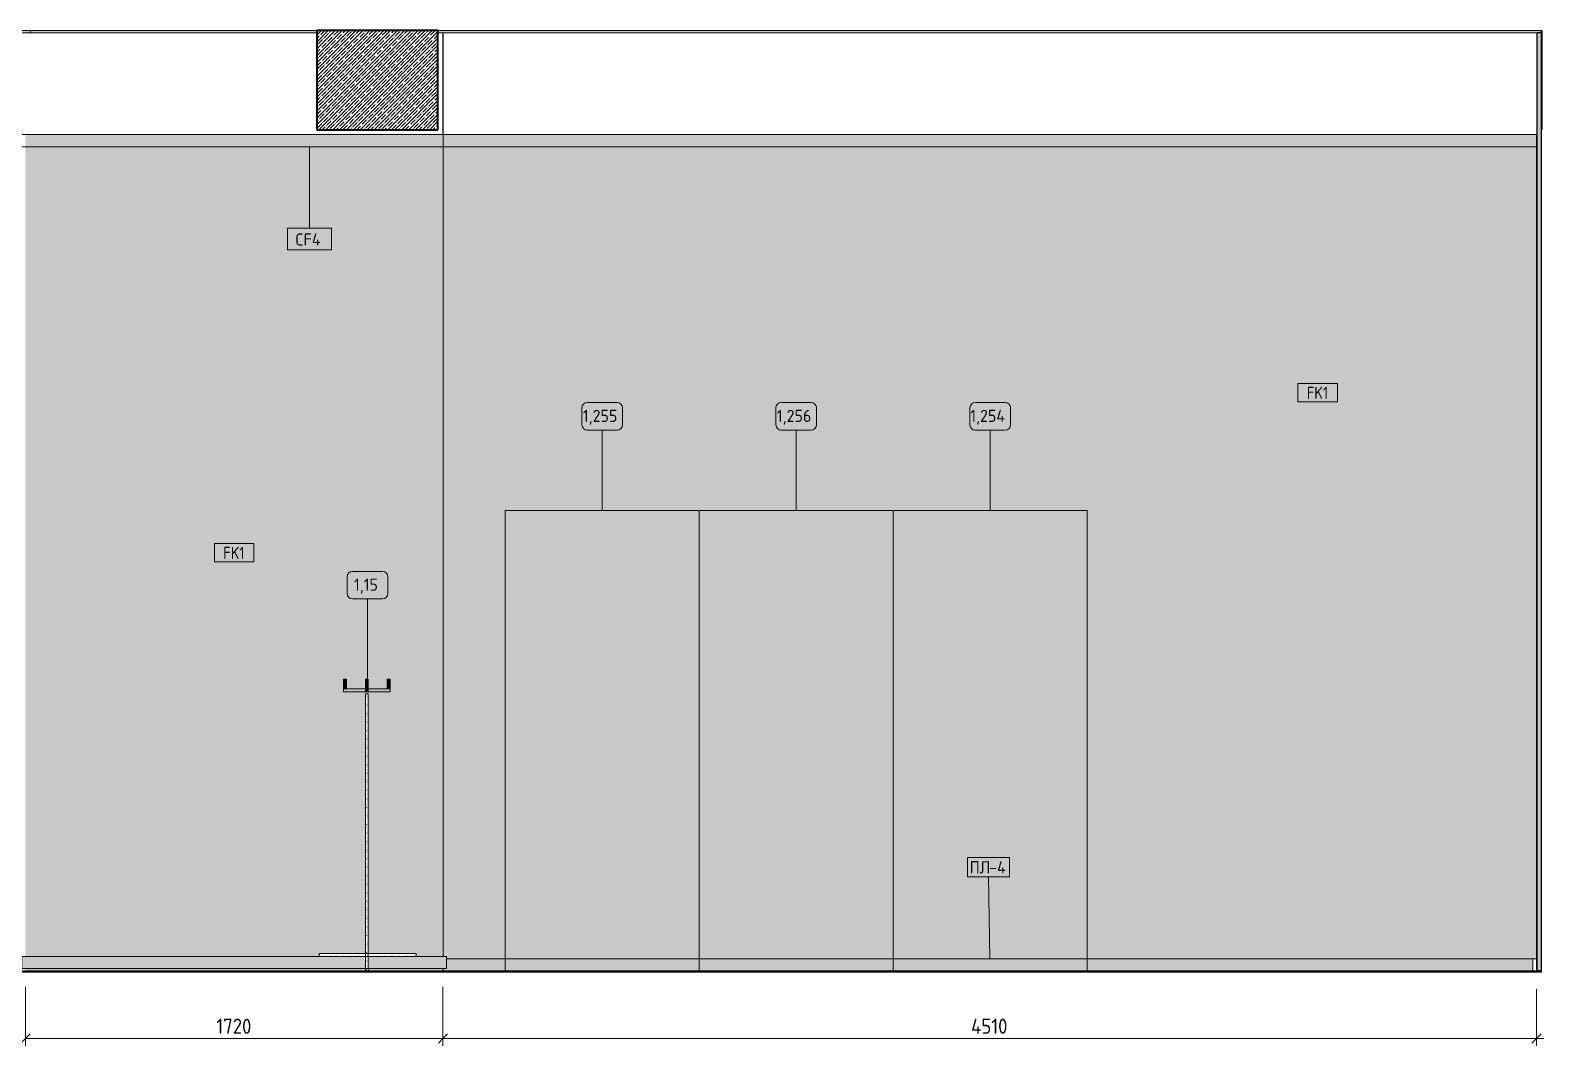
# Model space of a CAD drawing. Header units: millimetres. Extents: x 108096 to 167894, y -1987 to 21700.
# Drawn here: x 153005 to 159245, y 8092 to 12280 of the extents above; entities that cross this region are included whole.
import ezdxf

# ---------------------------------------------------------------- set-up
doc = ezdxf.new("R2010")
doc.units = ezdxf.units.MM
for name, color, linetype, lineweight in [('A-ANNO-DIMS', 7, 'Continuous', 9), ('A-ANNO-DIMS-25', 7, 'Continuous', 9), ('A-CLNG', 7, 'Continuous', 9), ('A-CLNG-IDEN', 7, 'Continuous', 9), ('A-FLOR', 7, 'Continuous', 9), ('A-GENM', 7, 'Continuous', 9), ('A-GENM-IDEN', 7, 'Continuous', 9), ('A-WALL-IDEN', 7, 'Continuous', 9), ('A-WALL-PATT', 7, 'Continuous', 9), ('I-FURN', 7, 'Continuous', 9), ('I-FURN-IDEN', 7, 'Continuous', 9), ('I-WALL', 7, 'Continuous', 9)]:
    doc.layers.add(name, color=color, linetype=linetype, lineweight=lineweight)
for name, color, linetype, lineweight, true_color in [('A-FLOR-1', 7, 'Continuous', 9, 0x787878), ('A-FLOR-FNSH-1', 7, 'Continuous', 30, 0x3c3c3c), ('A-FLOR-FNSH-2', 7, 'Continuous', 40, 0x3c3c3c), ('A-WALL-4', 7, 'Continuous', 30, 0x3c3c3c), ('A-WALL-FNSH-3', 7, 'Continuous', 30, 0x3c3c3c), ('I-FURN-11', 7, 'Continuous', 9, 0x949494), ('I-FURN-14', 7, 'Continuous', 9, 0xd9d9d9), ('I-FURN-5', 7, 'Continuous', 9, 0xc0c0c0), ('I-FURN-7', 7, 'Continuous', 9, 0xacacac), ('I-FURN-8', 7, 'Continuous', 9, 0x9e9e9e), ('I-FURN-9', 7, 'Continuous', 9, 0xd1d1d1), ('I-WALL-1', 7, 'Continuous', 9, 0x787878)]:
    doc.layers.add(name, color=color, linetype=linetype, lineweight=lineweight, true_color=true_color)
doc.layers.add('I-FURN-6', color=7, linetype='Continuous', lineweight=9, true_color=0x7f7f7f, transparency=0.7)
doc.styles.add('GOST Common_5', font='GOST_Common.ttf', dxfattribs={"height": 50})
doc.styles.add('GOST Common_7', font='GOST_Common.ttf', dxfattribs={"width": 0.9, "height": 50})
doc.styles.add('ISOCPEUR_2', font='isocpeur.ttf', dxfattribs={"width": 0.9, "height": 62.5})
doc.dimstyles.new('ISO-2_5_0_9К_БОЛЬШОЙ_1', dxfattribs={"dimscale": 304.8, "dimtxt": 62.248823, "dimasz": 0.123031, "dimexe": 0.098425, "dimexo": 0.246063, "dimgap": 0, "dimtad": 1, "dimdec": 0, "dimrnd": 10, "dimzin": 0, "dimdsep": 46, "dimtxsty": 'ISOCPEUR_2', "dimblk1": 'OBLIQUE', "dimblk2": 'OBLIQUE', "dimsah": 1, "dimcen": 0.09, "dimdle": 0.098425, "dimazin": 0, "dimtfac": 1, "dimtdec": 4, "dimtix": 1, "dimtmove": 0, "dimatfit": 3, "dimfxl": 1, "dimtvp": 1, "dimtolj": 1, "dimtzin": 0, "dimarcsym": 2})
pattern_1 = [(0, (270286.256, 0), (30.48, 7.62), [2.515, -20.345, 2.515, -20.345, -121.92]), (0, (270286.256, 0), (30.48, 7.62), [-45.72, 2.515, -43.205, 2.515, -20.345, -53.34]), (0, (270286.256, 0), (30.48, 7.62), [-114.3, 2.515, -12.725, 2.515, -35.585]), (120, (270297.686, 3.81), (-21.8391136, 22.5864543), [2.515, -20.345, 2.515, -20.345, -121.92]), (120, (270297.686, 3.81), (-21.8391136, 22.5864543), [-45.72, 2.515, -43.205, 2.515, -20.345, -53.34]), (120, (270297.686, 3.81), (-21.8391136, 22.5864543), [-114.3, 2.515, -12.725, 2.515, -35.585]), (240, (270301.496, 19.05), (-8.6408864, -30.2064543), [2.515, -20.345, 2.515, -20.345, -121.92]), (240, (270301.496, 19.05), (-8.6408864, -30.2064543), [-45.72, 2.515, -43.205, 2.515, -20.345, -53.34]), (240, (270301.496, 19.05), (-8.6408864, -30.2064543), [-114.3, 2.515, -12.725, 2.515, -35.585])]
pattern_2 = [(0, (0, 0), (17.621, 17.621), [8.811, -26.432]), (90, (4.405, -4.405), (-17.621, 17.621), [8.811, -26.432])]

# ---------------------------------------------------------------- blocks, each defined once
blk = doc.blocks.new('Шкаф параметрический - 1_254-26529812-Развертка 3_33-3')
at = {"layer": 'I-FURN-6'}
for points in [[(-112923.2, 8450), (-112923.2, 10300), (-113723.2, 10300), (-113723.2, 8450), (-112954.8, 8450)], [(-113723.2, 8400), (-112923.2, 8400), (-112923.2, 8450), (-113723.2, 8450)]]:
    blk.add_hatch(color=256, dxfattribs=at).paths.add_polyline_path(points)
at = {"layer": 'I-FURN-5'}
for p, q in [((-113723.2, 10300), (-112923.2, 10300)), ((-113723.2, 8400), (-113723.2, 10300)), ((-112923.2, 8400), (-112923.2, 10300))]:
    blk.add_line(p, q, dxfattribs=at)
at = {"layer": 'I-FURN-7'}
for p, q in [((-113723.2, 10300), (-112923.2, 10300)), ((-113723.2, 10300), (-112923.2, 10300)), ((-112923.2, 10300), (-113723.2, 10300)), ((-112923.2, 10300), (-112923.2, 8400))]:
    blk.add_line(p, q, dxfattribs=at)
at = {"layer": 'I-FURN-8'}
for q in [(-113723.2, 10300), (-112923.2, 8400)]:
    blk.add_line((-113723.2, 8400), q, dxfattribs=at)
blk = doc.blocks.new('Шкаф параметрический - 1_256-26529813-Развертка 3_33-3')
at = {"layer": 'I-FURN-6'}
for points in [[(-114523.2, 8450), (-113723.2, 8450), (-113723.2, 10300), (-114523.2, 10300), (-114523.2, 9208.4)], [(-114523.2, 8400), (-113723.2, 8400), (-113723.2, 8450), (-114523.2, 8450)]]:
    blk.add_hatch(color=256, dxfattribs=at).paths.add_polyline_path(points)
at = {"layer": 'I-FURN-5'}
for p in [(-114523.2, 10300), (-113723.2, 8400)]:
    blk.add_line(p, (-113723.2, 10300), dxfattribs=at)
at = {"layer": 'I-FURN-7'}
for p, q in [((-114523.2, 10300), (-113723.2, 10300)), ((-114523.2, 10300), (-113723.2, 10300)), ((-113723.2, 10300), (-114523.2, 10300)), ((-114523.2, 8400), (-114523.2, 10300)), ((-114224.9, 8400), (-114523.2, 8400))]:
    blk.add_line(p, q, dxfattribs=at)
at = {"layer": 'I-FURN-8'}
for p, q in [((-114523.2, 8400), (-114523.2, 10300)), ((-113723.2, 10300), (-113723.2, 8400)), ((-114523.2, 8400), (-113723.2, 8400))]:
    blk.add_line(p, q, dxfattribs=at)
blk = doc.blocks.new('Шкаф параметрический - 1_255-25532301-Развертка 3_33-3')
at = {"layer": 'I-FURN-6'}
for points in [[(-114860, 8450), (-114523.2, 8450), (-114523.2, 10300), (-115323.2, 10300), (-115323.2, 8450)], [(-115323.2, 8400), (-114523.2, 8400), (-114523.2, 8450), (-115323.2, 8450)]]:
    blk.add_hatch(color=256, dxfattribs=at).paths.add_polyline_path(points)
at = {"layer": 'I-FURN-5'}
for p, q in [((-115323.2, 10300), (-114523.2, 10300)), ((-115323.2, 8400), (-115323.2, 10300)), ((-114523.2, 8400), (-114523.2, 10300))]:
    blk.add_line(p, q, dxfattribs=at)
at = {"layer": 'I-FURN-7'}
for p, q in [((-115323.2, 10300), (-114523.2, 10300)), ((-115323.2, 10300), (-114523.2, 10300)), ((-114523.2, 10300), (-115323.2, 10300)), ((-115323.2, 8400), (-115323.2, 10300))]:
    blk.add_line(p, q, dxfattribs=at)
at = {"layer": 'I-FURN-8'}
for p in [(-114523.2, 10300), (-115323.2, 8400)]:
    blk.add_line(p, (-114523.2, 8400), dxfattribs=at)
blk = doc.blocks.new('FP_18-Развертка 3_33-3')
at = {"layer": 'I-FURN'}
for p, q in [((-116090.7, 8471.4), (-116090.7, 8472)), ((-116088.5, 8460), (-116088.5, 8462.6)), ((-116084.9, 8471.4), (-116084.9, 8472)), ((-116079.7, 8460), (-116079.7, 8462.6)), ((-116073, 8471.4), (-116073, 8472)), ((-116065, 8460), (-116065, 8462.6)), ((-116055.5, 8471.4), (-116055.5, 8472)), ((-116044.9, 8460), (-116044.9, 8462.6)), ((-116033, 8471.4), (-116033, 8472)), ((-116020, 8460), (-116020, 8462.6)), ((-116006, 8471.4), (-116006, 8472)), ((-115991.1, 8460), (-115991.1, 8462.6)), ((-115975.5, 8471.4), (-115975.5, 8472)), ((-115959.2, 8460), (-115959.2, 8462.6)), ((-115942.3, 8471.4), (-115942.3, 8472)), ((-115925.1, 8460), (-115925.1, 8462.6)), ((-115907.6, 8471.4), (-115907.6, 8472)), ((-115890, 8460), (-115890, 8462.6)), ((-115872.4, 8471.4), (-115872.4, 8472)), ((-115854.9, 8460), (-115854.9, 8462.6)), ((-115837.7, 8471.4), (-115837.7, 8472)), ((-115820.9, 8460), (-115820.9, 8462.6)), ((-115804.7, 8471.4), (-115804.7, 8472)), ((-115789.1, 8460), (-115789.1, 8462.6)), ((-115774.3, 8471.4), (-115774.3, 8472)), ((-115760.5, 8460), (-115760.5, 8462.6)), ((-115747.6, 8471.4), (-115747.6, 8472)), ((-115735.8, 8460), (-115735.8, 8462.6)), ((-115725.3, 8471.4), (-115725.3, 8472)), ((-115716, 8460), (-115716, 8462.6)), ((-115708.1, 8471.4), (-115708.1, 8472)), ((-115701.7, 8460), (-115701.7, 8462.6)), ((-115696.6, 8471.4), (-115696.6, 8472)), ((-115693.1, 8460), (-115693.1, 8462.6)), ((-115691.2, 8471.4), (-115691.2, 8472))]:
    blk.add_line(p, q, dxfattribs=at)
at = {"layer": 'I-FURN-5'}
for p, q in [((-116091, 8472), (-116091, 8460)), ((-115691, 8460), (-115691, 8472))]:
    blk.add_line(p, q, dxfattribs=at)
blk = doc.blocks.new('вешалка - 1_15-25608323-Развертка 3_33-3')
at = {"layer": 'I-FURN'}
h = blk.add_hatch(dxfattribs=at)
h.set_pattern_fill('FP_22', color=256, style=0, pattern_type=2)
h.set_pattern_definition(pattern_2)
h.paths.add_polyline_path([(-115900, 8400), (-115888, 8400), (-115888, 8410), (-115900, 8410)])
h.paths.add_polyline_path([(-115900, 8472), (-115888, 8472), (-115888, 9543.6), (-115900, 9543.6), (-115900, 8637.8)])
h = blk.add_hatch(dxfattribs=at)
h.set_pattern_fill('FP_22', color=256, style=0, pattern_type=2)
h.set_pattern_definition(pattern_2)
h.paths.add_polyline_path([(-115900, 8460), (-115888, 8460), (-115888, 8472), (-115900, 8472), (-115900, 8467.5)])
h = blk.add_hatch(dxfattribs=at)
h.set_pattern_fill('FP_22', color=256, style=0, pattern_type=2)
h.set_pattern_definition(pattern_2)
h.paths.add_polyline_path([(-115891, 8410), (-115888, 8410), (-115888, 8460), (-115900, 8460), (-115900, 8410)])
at = {"layer": 'I-FURN-6'}
for points in [[(-115978, 9564), (-115978, 9603.6), (-115990, 9603.6), (-115990, 9564)], [(-115990, 9552), (-115900, 9552), (-115900, 9564), (-115990, 9564)], [(-115888, 9564), (-115888, 9603.6), (-115900, 9603.6), (-115900, 9564)], [(-115888, 9552), (-115888, 9564), (-115900, 9564), (-115900, 9552)], [(-115810, 9552), (-115798, 9552), (-115798, 9564), (-115888, 9564), (-115888, 9552)], [(-115798, 9564), (-115798, 9603.6), (-115810, 9603.6), (-115810, 9564)]]:
    blk.add_hatch(color=256, dxfattribs=at).paths.add_polyline_path(points)
at = {"layer": 'I-FURN-11'}
for p, q in [((-115900, 9564), (-115888, 9564)), ((-115888, 9564), (-115900, 9564))]:
    blk.add_line(p, q, dxfattribs=at)
at = {"layer": 'I-FURN-14'}
for p, q in [((-115891, 8472), (-115900, 8472)), ((-115900, 8460), (-115900, 8472)), ((-115900, 8460), (-115888, 8460)), ((-115888, 8472), (-115891, 8472)), ((-115888, 8460), (-115888, 8472))]:
    blk.add_line(p, q, dxfattribs=at)
at = {"layer": 'I-FURN-5'}
for p, q in [((-115990, 9603.6), (-115978, 9603.6)), ((-115990, 9564), (-115990, 9603.6)), ((-115978, 9564), (-115990, 9564)), ((-115990, 9564), (-115900, 9564)), ((-115990, 9552), (-115990, 9564)), ((-115900, 9552), (-115990, 9552)), ((-115978, 9603.6), (-115978, 9564)), ((-115900, 9603.6), (-115888, 9603.6)), ((-115900, 9603.6), (-115900, 9564)), ((-115888, 9564), (-115900, 9564)), ((-115900, 9564), (-115888, 9564)), ((-115900, 9564), (-115900, 9552)), ((-115888, 9552), (-115900, 9552)), ((-115888, 9564), (-115888, 9603.6)), ((-115888, 9564), (-115798, 9564)), ((-115888, 9552), (-115888, 9564)), ((-115798, 9552), (-115888, 9552)), ((-115810, 9603.6), (-115798, 9603.6)), ((-115810, 9564), (-115810, 9603.6)), ((-115798, 9564), (-115810, 9564)), ((-115798, 9564), (-115798, 9603.6)), ((-115798, 9552), (-115798, 9564)), ((-115900, 9543.6), (-115888, 9543.6)), ((-115900, 9543.6), (-115900, 8472)), ((-115888, 8472), (-115888, 9543.6)), ((-116091, 8472), (-115691, 8472)), ((-115691, 8460), (-116091, 8460)), ((-115900, 8460), (-115900, 8400)), ((-115888, 8400), (-115888, 8460))]:
    blk.add_line(p, q, dxfattribs=at)
at = {"layer": 'I-FURN-7'}
for p, q in [((-115978, 9603.6), (-115990, 9603.6)), ((-115990, 9564), (-115990, 9603.6)), ((-115990, 9552), (-115990, 9564)), ((-115990, 9552), (-115900, 9552)), ((-115978, 9564), (-115978, 9603.6)), ((-115900, 9564), (-115978, 9564)), ((-115900, 9603.6), (-115888, 9603.6)), ((-115888, 9603.6), (-115900, 9603.6)), ((-115900, 9564), (-115900, 9603.6)), ((-115900, 9564), (-115900, 9603.6)), ((-115900, 9552), (-115900, 9564)), ((-115900, 9552), (-115888, 9552)), ((-115888, 9564), (-115888, 9603.6)), ((-115888, 9564), (-115888, 9603.6)), ((-115810, 9564), (-115888, 9564)), ((-115888, 9552), (-115888, 9564)), ((-115888, 9552), (-115798, 9552)), ((-115798, 9603.6), (-115810, 9603.6)), ((-115810, 9603.6), (-115810, 9564)), ((-115798, 9564), (-115798, 9603.6)), ((-115798, 9552), (-115798, 9564))]:
    blk.add_line(p, q, dxfattribs=at)
at = {"layer": 'I-FURN-8'}
for p, q in [((-115990, 9564), (-115978, 9564)), ((-115978, 9564), (-115990, 9564)), ((-115888, 9603.6), (-115900, 9603.6)), ((-115900, 9603.6), (-115900, 9564)), ((-115888, 9564), (-115900, 9564)), ((-115900, 9564), (-115888, 9564)), ((-115900, 9552), (-115900, 9564)), ((-115900, 9552), (-115900, 9564)), ((-115888, 9564), (-115888, 9603.6)), ((-115888, 9564), (-115888, 9552)), ((-115888, 9552), (-115888, 9564)), ((-115810, 9564), (-115798, 9564)), ((-115798, 9564), (-115810, 9564))]:
    blk.add_line(p, q, dxfattribs=at)
at = {"layer": 'I-FURN-9'}
for p, q in [((-115888, 9543.6), (-115900, 9543.6)), ((-115900, 8472), (-115900, 9543.6)), ((-115888, 8472), (-115888, 9543.6)), ((-115900, 8472), (-116091, 8472)), ((-116091, 8460), (-116004.6, 8460)), ((-116004.6, 8460), (-115961.9, 8460)), ((-115961.9, 8460), (-115915.1, 8460)), ((-115915.1, 8460), (-115900, 8460)), ((-115900, 8472), (-115900, 8460)), ((-115900, 8400), (-115900, 8460)), ((-115798.1, 8472), (-115888, 8472)), ((-115888, 8460), (-115888, 8472)), ((-115888, 8460), (-115866.9, 8460)), ((-115888, 8400), (-115888, 8460)), ((-115866.9, 8460), (-115843.1, 8460)), ((-115843.1, 8460), (-115758.4, 8460)), ((-115777.4, 8472), (-115798.1, 8472)), ((-115691, 8472), (-115777.4, 8472)), ((-115758.4, 8460), (-115741.3, 8460)), ((-115741.3, 8460), (-115726.4, 8460)), ((-115726.4, 8460), (-115704, 8460)), ((-115704, 8460), (-115691, 8460))]:
    blk.add_line(p, q, dxfattribs=at)
at = {"layer": 'I-FURN-5'}
blk.add_blockref('FP_18-Развертка 3_33-3', (0, 0), dxfattribs=at)
blk = doc.blocks.new('Плинтус - Плинтус светлый _сад_-33412415-Развертка 3_33-3')
at = {"layer": 'A-GENM'}
for p, q in [((-111071, 8450), (-111086, 8450)), ((-111086, 8450), (-111086, 8400)), ((-111071, 8400), (-111071, 8450)), ((-111086, 8400), (-111071, 8400))]:
    blk.add_line(p, q, dxfattribs=at)
blk = doc.blocks.new('Плинтус - Плинтус светлый _сад_-V19-Развертка 3_33-3')
at = {"layer": 'A-GENM'}
blk.add_line((-115565, 8460), (-115565, 8410), dxfattribs=at)
blk = doc.blocks.new('Плинтус - Плинтус светлый _сад_-33412428-Развертка 3_33-3')
at = {"layer": 'A-GENM'}
h = blk.add_hatch(color=256, dxfattribs=at)
h.paths.add_polyline_path([(-115323.2, 8400), (-115323.2, 8450), (-115565, 8450), (-115565, 8410), (-115579, 8410), (-115579, 8400), (-115495.1, 8400)])
h.paths.add_polyline_path([(-111086, 8400), (-111086, 8450), (-112923.2, 8450), (-112923.2, 8400), (-111684.7, 8400)])
for p, q in [((-115565, 8450), (-115323.2, 8450)), ((-115323.2, 8450), (-112923.2, 8450)), ((-112923.2, 8450), (-111086, 8450)), ((-115323.2, 8400), (-115495.1, 8400)), ((-112923.2, 8400), (-115323.2, 8400)), ((-112319.8, 8400), (-112923.2, 8400))]:
    blk.add_line(p, q, dxfattribs=at)
blk = doc.blocks.new('Плинтус - Плинтус светлый _сад_-33409880-Развертка 3_33-3')
at = {"layer": 'A-GENM'}
h = blk.add_hatch(color=256, dxfattribs=at)
h.paths.add_polyline_path([(-115843.1, 8410), (-115565, 8410), (-115565, 8460), (-115888, 8460), (-115888, 8410), (-115866.9, 8410)])
h.paths.add_polyline_path([(-117302.3, 8410), (-115900, 8410), (-115900, 8460), (-117316.4, 8460), (-117316.4, 8410)])
for p, q in [((-117316.4, 8460), (-116091, 8460)), ((-117316.4, 8460), (-117316.4, 8410)), ((-116091, 8460), (-115900, 8460)), ((-115900, 8460), (-115888, 8460)), ((-115888, 8460), (-115691, 8460)), ((-115691, 8460), (-115565, 8460)), ((-115565, 8410), (-115565, 8460)), ((-115900, 8410), (-117316.4, 8410)), ((-115888, 8410), (-115900, 8410)), ((-115565, 8410), (-115888, 8410))]:
    blk.add_line(p, q, dxfattribs=at)
blk = doc.blocks.new('DIMBLOCK43-Развертка 3_33-3')
at = {"layer": 'A-ANNO-DIMS-25'}
for p, q in [((152984.8, 8335), (152984.8, 8091.6)), ((152984.8, 8121.6), (152984.8, 8320)), ((154706.3, 8335), (154706.3, 8091.6)), ((154706.3, 8121.6), (154706.3, 8320)), ((152984.8, 8121.6), (154706.3, 8121.6))]:
    blk.add_line(p, q, dxfattribs=at)
at = {"layer": 'A-ANNO-DIMS-25', "lineweight": 20}
for p, q in [((152984.8, 8121.6), (152966.1, 8102.9)), ((152984.8, 8121.6), (153003.6, 8140.4)), ((154706.3, 8121.6), (154687.5, 8102.9)), ((154706.3, 8121.6), (154725, 8140.4))]:
    blk.add_line(p, q, dxfattribs=at)
at = {"layer": 'A-ANNO-DIMS-25', "color": 0, "insert": (153771.9, 8203.3), "char_height": 62.5, "width": 176.691, "attachment_point": 1, "line_spacing_factor": 1.149209, "style": 'ISOCPEUR_2'}
blk.add_mtext('1720', dxfattribs=at)
blk = doc.blocks.new('_Oblique')
at = {"color": 0, "linetype": 'ByBlock', "lineweight": -2}
blk.add_line((-0.5, -0.5), (0.5, 0.5), dxfattribs=at)
blk = doc.blocks.new('DIMBLOCK44-Развертка 3_33-3')
at = {"layer": 'A-ANNO-DIMS-25'}
for p, q in [((154706.3, 8335), (154706.3, 8091.6)), ((154706.3, 8121.6), (154706.3, 8320)), ((159215.3, 8325), (159215.3, 8091.6)), ((159215.3, 8121.6), (159215.3, 8320)), ((154706.3, 8121.6), (159245.3, 8121.6))]:
    blk.add_line(p, q, dxfattribs=at)
at = {"layer": 'A-ANNO-DIMS-25', "lineweight": 20}
for p, q in [((154706.3, 8121.6), (154687.5, 8102.9)), ((154706.3, 8121.6), (154725, 8140.4)), ((159215.3, 8121.6), (159196.5, 8102.9)), ((159215.3, 8121.6), (159234, 8140.4))]:
    blk.add_line(p, q, dxfattribs=at)
at = {"layer": 'A-ANNO-DIMS-25', "color": 0, "insert": (156884.1, 8203.3), "char_height": 62.5, "width": 183.873, "attachment_point": 1, "line_spacing_factor": 1.149209, "style": 'ISOCPEUR_2'}
blk.add_mtext('4510', dxfattribs=at)
blk = doc.blocks.new('М_стена_0001 - Типоразмер_без рамки-25382661-Развертка 3_33-3')
at = {"layer": 'A-WALL-IDEN'}
for p, q in [((-111891.3, 10823.3), (-112054.6, 10823.3)), ((-112054.6, 10823.3), (-112054.6, 10748.3)), ((-111891.3, 10748.3), (-111891.3, 10823.3)), ((-112054.6, 10748.3), (-111891.3, 10748.3))]:
    blk.add_line(p, q, dxfattribs=at)
blk = doc.blocks.new('М_потолков - Марка_ Имя типа-25382930-Развертка 3_33-3')
at = {"layer": 'A-CLNG-IDEN'}
for p, q in [((-116039.4, 11464.4), (-116220.6, 11464.4)), ((-116220.6, 11464.4), (-116220.6, 11375)), ((-116039.4, 11375), (-116039.4, 11464.4)), ((-116220.6, 11375), (-116039.4, 11375))]:
    blk.add_line(p, q, dxfattribs=at)
blk = doc.blocks.new('Mark Reiling - Mark Reiling-26174330-Развертка 3_33-3')
at = {"layer": 'A-GENM-IDEN'}
for p, q in [((-113416.7, 8867.8), (-113416.7, 8789)), ((-113416.7, 8867.8), (-113243.2, 8867.8)), ((-113243.2, 8867.8), (-113416.7, 8867.8)), ((-113416.7, 8867.8), (-113416.7, 8789)), ((-113243.2, 8789), (-113243.2, 8867.8)), ((-113243.2, 8789), (-113243.2, 8867.8)), ((-113416.7, 8789), (-113243.2, 8789)), ((-113416.7, 8789), (-113243.2, 8789))]:
    blk.add_line(p, q, dxfattribs=at)
blk = doc.blocks.new('Марка_Мебель - В прямоуг_Balcon_Марка-25523697-Развертка 3_33-3')
at = {"layer": 'I-FURN-IDEN'}
for p, q in [((-115952.4, 10048.5), (-115829.6, 10048.5)), ((-115974.9, 10026), (-115974.9, 9956.9)), ((-115807.1, 10026), (-115807.1, 9957.1)), ((-115952.5, 9934.6), (-115829.6, 9934.6))]:
    blk.add_line(p, q, dxfattribs=at)
for centre, radius, start, end in [((-115952.4, 10026), 22.5, 90, 180), ((-115829.6, 10026), 22.5, 0, 90), ((-115952.5, 9956.9), 22.3, 180, 270), ((-115829.6, 9957.1), 22.5, 270, 0)]:
    blk.add_arc(centre, radius, start, end, dxfattribs=at)

msp = doc.modelspace()

# ---------------------------------------------------------------- hatches: boundary and pattern name
at = {"layer": 'A-FLOR-1'}
h = msp.add_hatch(dxfattribs=at)
h.set_pattern_fill('FP_20', color=256, style=0, pattern_type=2)
h.set_pattern_definition([(45, (270286.256, 0), (-14.2559798, 14.2559798), []), (45, (270300.512, 0), (-14.2559798, 14.2559798), [25.202, -5.04, 0.8382, -4.202])])
h.paths.add_polyline_path([(154185.8, 11870), (154685.8, 11870), (154685.8, 12280), (154185.8, 12279.7), (154185.8, 12270)])
at = {"layer": 'A-WALL-PATT'}
h = msp.add_hatch(color=256, dxfattribs=at)
h.paths.add_polyline_path([(154706.3, 8400), (154707.3, 8400), (154707.3, 8410), (154706.3, 8410)])
h.paths.add_polyline_path([(154706.3, 8460), (154707.3, 8460), (154707.3, 12270), (154706.3, 12270), (154706.3, 8637.8)])
h = msp.add_hatch(color=256, dxfattribs=at)
h.paths.add_polyline_path([(152984.8, 8400), (154386.3, 8400), (154386.3, 8410), (152984.8, 8410)])
h.paths.add_polyline_path([(154473.7, 8400), (154706.3, 8400), (154706.3, 8410), (154398.3, 8410), (154398.3, 8400)])
h.paths.add_polyline_path([(154595.3, 8460), (154706.3, 8460), (154706.3, 11850), (152984.8, 11850), (152984.8, 8460), (154195.3, 8460), (154195.3, 8472), (154386.3, 8472), (154386.3, 9543.6), (154398.3, 9543.6), (154398.3, 8472), (154595.3, 8472)])
h.paths.add_polyline_path([(154296.3, 9552), (154296.3, 9603.6), (154308.3, 9603.6), (154308.3, 9564), (154386.3, 9564), (154386.3, 9603.6), (154398.3, 9603.6), (154398.3, 9564), (154476.3, 9564), (154476.3, 9603.6), (154488.3, 9603.6), (154488.3, 9552), (154386.3, 9552)])
msp.add_hatch(color=256, dxfattribs=at).paths.add_polyline_path([(157363.1, 8450), (159215.3, 8450), (159215.3, 11850), (154707.3, 11850), (154707.3, 8460), (154721.3, 8460), (154721.3, 8450), (154963.1, 8450), (154963.1, 10300), (157363.1, 10300), (157363.1, 9366.3)])
at = {"layer": 'I-WALL'}
h = msp.add_hatch(color=256, dxfattribs=at)
h.paths.add_polyline_path([(159216.3, 12270), (159236.3, 12270), (159236.3, 12280), (154686.3, 12280), (154686.3, 12270), (157966.5, 12270)])
h.paths.add_polyline_path([(149376.3, 12270), (153005.8, 12270), (153005.8, 12280), (149356.3, 12280), (149356.3, 12270)])
for points in [[(154185.8, 12270), (154185.8, 12280), (153005.8, 12280), (153005.8, 12270), (154170.4, 12270)], [(154686.3, 12270), (154686.3, 12280), (154685.8, 12280), (154685.8, 12270)]]:
    msp.add_hatch(color=256, dxfattribs=at).paths.add_polyline_path(points)
at = {"layer": 'I-WALL-1'}
h = msp.add_hatch(dxfattribs=at)
h.set_pattern_fill('FP_21', color=256, style=0, pattern_type=2)
h.set_pattern_definition(pattern_1)
h.paths.add_polyline_path([(159216.3, 8400), (159236.3, 8400), (159236.3, 12270), (159216.3, 12270), (159216.3, 8450)])
h = msp.add_hatch(dxfattribs=at)
h.set_pattern_fill('FP_21', color=256, style=0, pattern_type=2)
h.set_pattern_definition(pattern_1)
h.paths.add_polyline_path([(159216.3, 8395), (159236.3, 8395), (159236.3, 8400), (159216.3, 8400)])

# ---------------------------------------------------------------- linework, layer by layer
at = {"layer": 'A-CLNG'}
msp.add_line((149097.3, 11800), (159215.3, 11800), dxfattribs=at)
at = {"layer": 'A-CLNG-IDEN'}
msp.add_line((154156.3, 11800), (154156.3, 11464.4), dxfattribs=at)
at = {"layer": 'A-FLOR'}
for p, q in [((149076.3, 12280), (159236.3, 12280)), ((159215.3, 8400), (149097.3, 8400))]:
    msp.add_line(p, q, dxfattribs=at)
at = {"layer": 'A-FLOR-FNSH-1'}
msp.add_line((159236.6, 8395), (149075.7, 8395), dxfattribs=at)
at = {"layer": 'A-FLOR-FNSH-2'}
for p, q in [((154685.8, 12280), (154185.8, 12280)), ((154185.8, 12280), (154185.8, 11870)), ((154685.8, 11870), (154685.8, 12280)), ((159236.6, 12280), (159236.3, 12280)), ((159236.3, 12280), (159236.3, 11870)), ((154185.8, 11870), (154685.8, 11870)), ((159236.3, 11870), (159236.6, 11870))]:
    msp.add_line(p, q, dxfattribs=at)
at = {"layer": 'A-GENM-IDEN'}
msp.add_line((156960.8, 8450), (156956.3, 8788), dxfattribs=at)
at = {"layer": 'A-WALL-4'}
for p, q in [((159236.3, 12270), (159216.3, 12270)), ((159216.3, 12270), (159216.3, 8394.9)), ((159236.3, 8394.9), (159236.3, 11870)), ((159236.3, 8400), (159216.3, 8400))]:
    msp.add_line(p, q, dxfattribs=at)
at = {"layer": 'A-WALL-FNSH-3'}
for p, q in [((159216.3, 11850), (159215.3, 11850)), ((159215.3, 11850), (159215.3, 8400)), ((159215.3, 8400), (159216.3, 8400))]:
    msp.add_line(p, q, dxfattribs=at)
at = {"layer": 'I-FURN-IDEN'}
for p, q in [((155363.1, 10300), (155363.1, 10631)), ((156163.1, 10300), (156163.1, 10631)), ((156963.1, 10300), (156963.1, 10631)), ((154395.3, 9603.6), (154395.3, 9934.6))]:
    msp.add_line(p, q, dxfattribs=at)
at = {"layer": 'I-WALL'}
for p, q in [((154185.8, 12270), (149076.3, 12270)), ((153005.8, 12280), (153005.8, 12270)), ((159216.3, 12270), (154685.8, 12270)), ((154686.3, 12280), (154686.3, 12270)), ((154706.3, 11850), (154706.3, 12270)), ((154707.3, 12270), (154707.3, 8460)), ((159236.3, 12280.4), (159236.3, 12280)), ((154706.3, 11850), (149097.3, 11850)), ((159215.3, 11850), (154707.3, 11850)), ((154707.3, 8410), (154707.3, 8400))]:
    msp.add_line(p, q, dxfattribs=at)

# ---------------------------------------------------------------- block references
at = {"layer": 'A-CLNG-IDEN'}
msp.add_blockref('М_потолков - Марка_ Имя типа-25382930-Развертка 3_33-3', (270286.3, 0), dxfattribs=at)
at = {"layer": 'A-GENM'}
for name in ['Плинтус - Плинтус светлый _сад_-33409880-Развертка 3_33-3', 'Плинтус - Плинтус светлый _сад_-33412428-Развертка 3_33-3', 'Плинтус - Плинтус светлый _сад_-V19-Развертка 3_33-3', 'Плинтус - Плинтус светлый _сад_-33412415-Развертка 3_33-3']:
    msp.add_blockref(name, (270286.3, 0), dxfattribs=at)
at = {"layer": 'A-GENM-IDEN'}
msp.add_blockref('Mark Reiling - Mark Reiling-26174330-Развертка 3_33-3', (270286.3, 0), dxfattribs=at)
at = {"layer": 'A-WALL-IDEN'}
for p in [(270286.3, 0), (265818.3, -660.2)]:
    msp.add_blockref('М_стена_0001 - Типоразмер_без рамки-25382661-Развертка 3_33-3', p, dxfattribs=at)
at = {"layer": 'I-FURN-5'}
for name in ['Шкаф параметрический - 1_255-25532301-Развертка 3_33-3', 'Шкаф параметрический - 1_256-26529813-Развертка 3_33-3', 'Шкаф параметрический - 1_254-26529812-Развертка 3_33-3']:
    msp.add_blockref(name, (270286.3, 0), dxfattribs=at)
at = {"layer": 'I-FURN-9'}
msp.add_blockref('вешалка - 1_15-25608323-Развертка 3_33-3', (270286.3, 0), dxfattribs=at)
at = {"layer": 'I-FURN-IDEN'}
for p in [(271254.1, 696.4), (272054.1, 696.4), (272854.1, 696.4), (270286.3, 0)]:
    msp.add_blockref('Марка_Мебель - В прямоуг_Balcon_Марка-25523697-Развертка 3_33-3', p, dxfattribs=at)

# ---------------------------------------------------------------- texts
at = {"layer": 'A-CLNG-IDEN', "insert": (154097.3, 11442.3), "char_height": 50, "width": 138.291, "attachment_point": 1, "style": 'GOST Common_5'}
msp.add_mtext('CF4', dxfattribs=at)
at = {"layer": 'A-GENM-IDEN', "char_height": 50, "attachment_point": 1, "style": 'GOST Common_5'}
for s, insert, width in [('ПЛ', (156877.8, 8852.8), 98.207), ('-4', (156958.8, 8852.8), 94.198)]:
    msp.add_mtext(s, dxfattribs=dict(at, insert=insert, width=width))
at = {"layer": 'A-WALL-IDEN', "char_height": 50, "width": 111.835, "attachment_point": 1, "style": 'GOST Common_7'}
for insert in [(158268.5, 10809.7), (153800.5, 10149.5)]:
    msp.add_mtext('FK1', dxfattribs=dict(at, insert=insert))
at = {"layer": 'I-FURN-IDEN', "char_height": 50, "attachment_point": 1, "style": 'GOST Common_5'}
for s, insert, width in [('1,255', (155283.3, 10714.7), 184.388), ('1,256', (156083.3, 10714.7), 184.388), ('1,254', (156880.8, 10714.7), 190.401), ('1,15', (154339.5, 10018.3), 126.266)]:
    msp.add_mtext(s, dxfattribs=dict(at, insert=insert, width=width))

# ---------------------------------------------------------------- dimensions: what is measured, and where the dimension line sits
at = {"layer": 'A-ANNO-DIMS'}
for base, p1, p2, override, picture, middle in [((154706.256, 8121.6455), (152984.8073, 8410), (154706.256, 8410), {"dimpost": '<>', "dimfxl": 1721.448723}, 'DIMBLOCK43-Развертка 3_33-3', (153845.5317, 8152.8955)), ((159215.3, 8121.6), (154706.3, 8410), (159215.3, 8400), {"dimpost": '<>', "dimfxl": 4509.011055}, 'DIMBLOCK44-Развертка 3_33-3', (156960.8, 8152.9))]:
    dim = msp.add_linear_dim(base=base, p1=p1, p2=p2, dimstyle='ISO-2_5_0_9К_БОЛЬШОЙ_1', override=override, dxfattribs=at)
    dim.commit()
    dim.dimension.update_dxf_attribs({"geometry": picture, "text_midpoint": middle})

doc.saveas('drawing.dxf')
